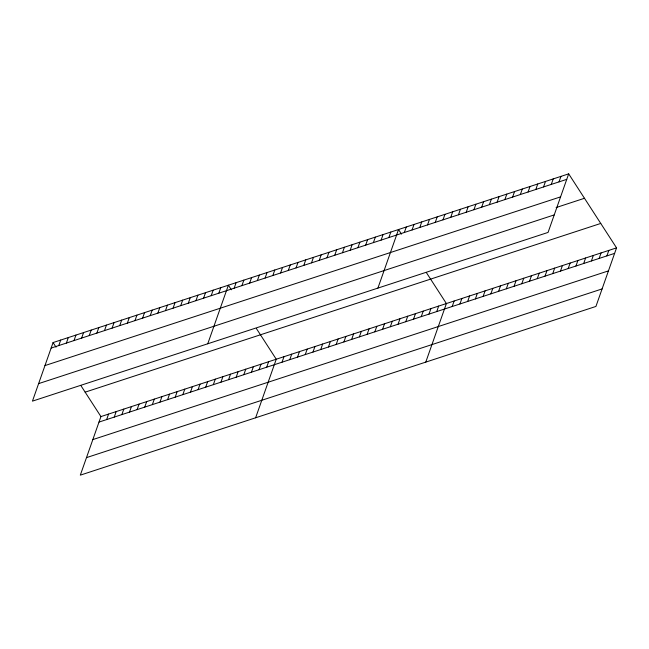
<?xml version="1.0" encoding="UTF-8"?>
<svg xmlns="http://www.w3.org/2000/svg" width="649" height="649" viewBox="0 0 649 649"><rect width="100%" height="100%" fill="white"/><g stroke="black" fill="none" stroke-linecap="round" stroke-linejoin="round"><path stroke-width="0.97" d="M53.072 342.558L32.45 401.131L548.064 232.423L568.686 173.851L53.072 342.558L56.033 347.142M58.759 345.568L60.698 340.068M66.385 343.078L68.315 337.577M74.002 340.579L75.941 335.079M81.628 338.088L83.559 332.588M89.246 335.59L91.185 330.09M96.871 333.099L98.81 327.599M104.489 330.609L106.428 325.108M112.115 328.11L114.054 322.61M119.732 325.62L121.671 320.119M127.358 323.121L129.297 317.621M81.076 385.863L100.936 416.577L80.314 475.149L595.928 306.442L616.55 247.869L568.686 173.851M134.984 320.63L136.915 315.13M106.623 419.587L108.561 414.086M142.602 318.132L144.54 312.631M114.248 417.096L116.179 411.596M150.227 315.641L152.158 310.141M121.866 414.597L123.805 409.097M157.845 313.151L159.784 307.65M129.492 412.107L131.423 406.607M165.471 310.652L167.41 305.152M137.109 409.608L139.048 404.108M173.088 308.161L175.027 302.661M144.735 407.118L146.674 401.617M180.714 305.663L182.653 300.163M152.353 404.619L154.292 399.119M188.332 303.172L190.271 297.672M159.978 402.129L161.917 396.628M195.957 300.674L197.896 295.173M167.596 399.638L169.535 394.138M203.575 298.183L205.514 292.683M175.222 397.139L177.161 391.639M211.201 295.693L213.14 290.192M182.848 394.649L184.778 389.149M218.827 293.194L220.757 287.694M190.465 392.15L192.404 386.65M207.761 343.767L228.383 285.203L231.344 289.779M198.091 389.66L200.022 384.159M234.184 288.172L236.114 282.672M205.709 387.169L207.648 381.669M241.915 285.641L243.854 280.141M213.334 384.67L215.265 379.17M249.646 283.11L251.585 277.61M220.952 382.18L222.891 376.68M257.385 280.579L259.316 275.079M228.578 379.681L230.517 374.181M265.117 278.048L267.055 272.548M236.195 377.191L238.134 371.69M272.848 275.517L274.787 270.016M243.821 374.692L245.76 369.192M280.587 272.986L282.518 267.485M251.439 372.202L253.378 366.701M288.318 270.455L290.257 264.954M259.065 369.711L261.003 364.211M296.049 267.923L297.988 262.423M266.69 367.212L268.621 361.712M303.789 265.392L305.728 259.892M255.625 417.786L276.247 359.222L256.379 328.499M311.52 262.861L313.459 257.361M282.039 362.191L283.978 356.69M319.259 260.338L321.19 254.838M289.779 359.66L291.717 354.159M326.991 257.807L328.929 252.307M297.51 357.128L299.449 351.628M334.722 255.276L336.661 249.776M305.249 354.597L307.18 349.097M342.461 252.745L344.392 247.245M312.98 352.066L314.919 346.566M350.192 250.214L352.131 244.714M320.711 349.535L322.65 344.035M357.923 247.683L359.862 242.182M328.451 347.004L330.382 341.504M365.663 245.152L367.602 239.651M336.182 344.473L338.121 338.973M373.394 242.621L375.333 237.12M343.913 341.942L345.852 336.442M381.125 240.089L383.064 234.589M351.653 339.411L353.591 333.911M388.865 237.558L390.803 232.058M359.384 336.88L361.323 331.379M377.913 288.091L398.535 229.527L401.496 234.111M367.123 334.349L369.054 328.848M404.335 232.496L406.266 226.996M374.854 331.826L376.793 326.325M412.066 229.965L414.005 224.465M382.586 329.294L384.524 323.794M419.798 227.434L421.736 221.934M390.325 326.763L392.256 321.263M427.537 224.903L429.468 219.403M398.056 324.232L399.995 318.732M435.268 222.372L437.207 216.871M405.787 321.701L407.726 316.201M442.999 219.841L444.938 214.34M413.527 319.17L415.457 313.67M450.739 217.318L452.678 211.817M421.258 316.639L423.197 311.139M458.47 214.787L460.409 209.286M428.989 314.108L430.928 308.608M466.209 212.255L468.14 206.755M436.728 311.577L438.667 306.077M473.94 209.724L475.879 204.224M425.776 362.11L446.398 303.545L426.531 272.831M481.672 207.193L483.61 201.693M452.199 306.515L454.13 301.014M489.411 204.662L491.342 199.162M459.93 303.983L461.869 298.483M497.142 202.131L499.081 196.631M467.661 301.452L469.6 295.952M504.873 199.6L506.812 194.1M475.401 298.921L477.331 293.421M512.613 197.069L514.543 191.569M483.132 296.39L485.071 290.89M520.344 194.538L522.283 189.037M490.863 293.859L492.802 288.359M528.075 192.007L530.014 186.506M498.602 291.328L500.541 285.828M535.814 189.476L537.753 183.975M506.334 288.805L508.272 283.305M543.546 186.944L545.485 181.444M514.065 286.274L516.004 280.774M551.285 184.413L553.216 178.913M521.804 283.743L523.743 278.243M559.016 181.882L560.955 176.382M529.535 281.212L531.474 275.711M537.275 278.681L539.205 273.18M545.006 276.149L546.945 270.649M552.737 273.618L554.676 268.118M560.476 271.087L562.407 265.587M568.208 268.556L570.146 263.056M575.939 266.025L577.878 260.525M583.678 263.494L585.617 257.994M591.409 260.963L593.348 255.463M599.149 258.432L601.079 252.932M606.88 255.901L608.819 250.4M51.141 348.059L566.747 179.351M44.968 365.574L560.582 196.866M556.12 207.558L584.481 198.278M38.616 383.616L554.23 214.908M85.141 392.158L600.755 223.443M100.936 416.577L616.55 247.869M98.997 422.077L614.611 253.37M92.831 439.592L608.446 270.884M86.479 457.634L602.094 288.927"/></g></svg>
